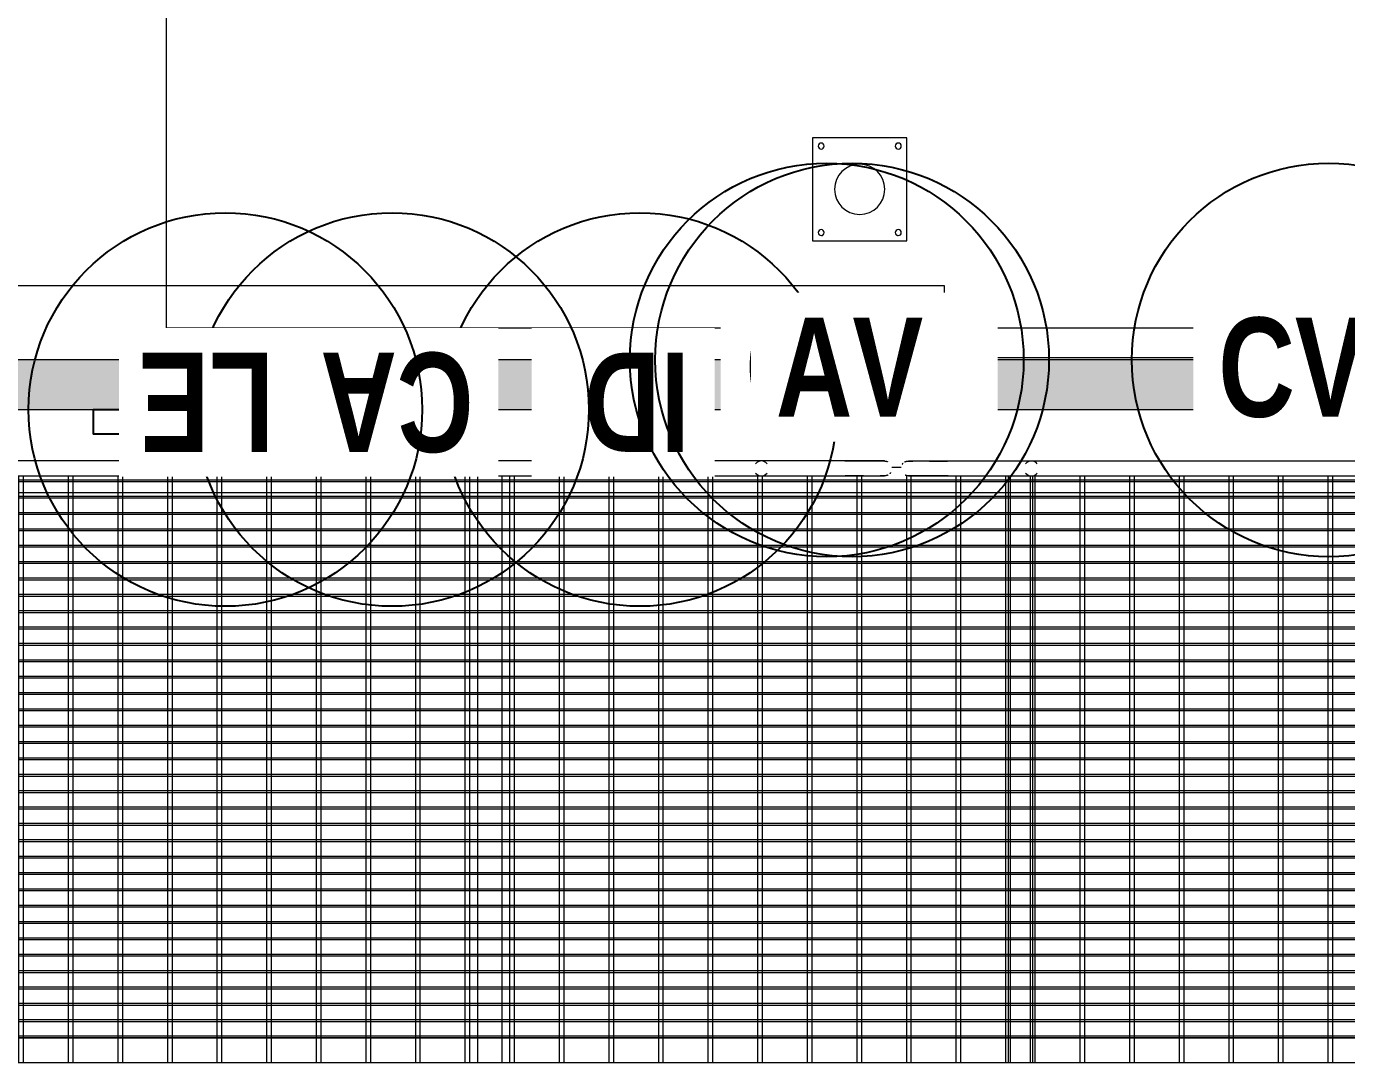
# Model space of a CAD drawing. Header units: centimetres. Extents: x -1762 to 3746, y -261 to 6534.
# Drawn here: x -1312.3 to -1046.1, y 2984.7 to 3193.7 of the extents above; entities that cross this region are included whole.
import ezdxf

# ---------------------------------------------------------------- set-up
doc = ezdxf.new("R2010")
doc.units = ezdxf.units.CM
for name, color, linetype, lineweight in [('A-ANNO-NOTE', 7, 'Continuous', 9), ('A-DOOR', 7, 'Continuous', 9), ('A-FLOR-HRAL', 7, 'Continuous', 9), ('A-GENM', 7, 'Continuous', 9), ('A-WALL', 7, 'Continuous', 9), ('A-WALL-PATT', 7, 'Continuous', 35), ('I-WALL', 7, 'Continuous', 9), ('M-EQPM', 7, 'Continuous', 9)]:
    doc.layers.add(name, color=color, linetype=linetype, lineweight=lineweight)
doc.styles.add('Century Gothic_B', font='GOTHICB.TTF', dxfattribs={"width": 0.8, "height": 20})

# ---------------------------------------------------------------- blocks, each defined once
blk = doc.blocks.new('Railings 46 - Railings 41-1804300-Planta bodega almacenamiento congelados')
at = {"layer": 'A-FLOR-HRAL', "color": 254, "true_color": 0xd4d4d4}
for p, q in [((-1649.34, 4323.12), (-1649.34, 4024.34)), ((-1646.34, 4024.34), (-1646.34, 4323.12))]:
    blk.add_line(p, q, dxfattribs=at)
at = {"layer": 'A-FLOR-HRAL', "color": 254, "true_color": 0xd4d4d4, "flags": 128}
for points in [[(-1649.34, 4024.34), (-1649.34, 4024.02), (-1649.34, 4023.7), (-1649.34, 4023.38), (-1649.34, 4023.07), (-1649.34, 4022.75), (-1649.34, 4022.44), (-1649.34, 4022.13), (-1649.34, 4021.82), (-1649.34, 4021.52), (-1649.34, 4021.22), (-1649.34, 4020.93), (-1649.34, 4020.65), (-1649.34, 4020.36), (-1649.34, 4020.09), (-1649.34, 4019.82), (-1649.34, 4019.56), (-1649.34, 4019.31), (-1649.34, 4019.06), (-1649.34, 4018.83), (-1649.34, 4018.6), (-1649.34, 4018.38), (-1649.34, 4018.17), (-1649.34, 4017.98), (-1649.34, 4017.79), (-1649.34, 4017.61), (-1649.34, 4017.44), (-1649.34, 4017.28), (-1649.34, 4017.14), (-1649.34, 4017.01), (-1649.34, 4016.88), (-1649.34, 4016.77), (-1649.34, 4016.68), (-1649.34, 4016.59), (-1649.34, 4016.52), (-1649.34, 4016.46), (-1649.34, 4016.41), (-1649.34, 4016.37), (-1649.34, 4016.35), (-1649.34, 4016.34), (-1649.34, 4016.34)], [(-1649.34, 4023.66), (-1649.34, 4023.93), (-1649.34, 4024.25)], [(-1649.34, 4020.57), (-1649.34, 4020.85), (-1649.34, 4021.15), (-1649.34, 4021.44), (-1649.34, 4021.74), (-1649.34, 4022.05), (-1649.34, 4022.35), (-1649.34, 4022.67), (-1649.34, 4022.98), (-1649.34, 4023.3), (-1649.34, 4023.61)], [(-1646.34, 4024.34), (-1646.34, 4024.02), (-1646.34, 4023.7)], [(-1646.34, 4016.34), (-1646.34, 4016.35), (-1646.34, 4016.37), (-1646.34, 4016.4), (-1646.34, 4016.44), (-1646.34, 4016.5), (-1646.34, 4016.57), (-1646.34, 4016.65), (-1646.34, 4016.75), (-1646.34, 4016.85), (-1646.34, 4016.97), (-1646.34, 4017.1), (-1646.34, 4017.24), (-1646.34, 4017.4), (-1646.34, 4017.56), (-1646.34, 4017.74), (-1646.34, 4017.92), (-1646.34, 4018.12), (-1646.34, 4018.33), (-1646.34, 4018.54), (-1646.34, 4018.77), (-1646.34, 4019), (-1646.34, 4019.24), (-1646.34, 4019.49), (-1646.34, 4019.75), (-1646.34, 4020.02), (-1646.34, 4020.29), (-1646.34, 4020.57), (-1646.34, 4020.85), (-1646.34, 4021.15), (-1646.34, 4021.44), (-1646.34, 4021.74), (-1646.34, 4022.05), (-1646.34, 4022.35), (-1646.34, 4022.67), (-1646.34, 4022.98), (-1646.34, 4023.3), (-1646.34, 4023.61), (-1646.34, 4023.93), (-1646.34, 4024.25), (-1646.34, 4024.34)], [(-1646.34, 4023.66), (-1646.34, 4023.38), (-1646.34, 4023.07), (-1646.34, 4022.75), (-1646.34, 4022.44), (-1646.34, 4022.13), (-1646.34, 4021.82), (-1646.34, 4021.52), (-1646.34, 4021.22), (-1646.34, 4020.93), (-1646.34, 4020.65), (-1646.34, 4020.36), (-1646.34, 4020.09), (-1646.34, 4019.82), (-1646.34, 4019.56), (-1646.34, 4019.31), (-1646.34, 4019.06), (-1646.34, 4018.83), (-1646.34, 4018.6), (-1646.34, 4018.38), (-1646.34, 4018.17), (-1646.34, 4017.98), (-1646.34, 4017.79), (-1646.34, 4017.61), (-1646.34, 4017.44), (-1646.34, 4017.28), (-1646.34, 4017.14), (-1646.34, 4017.01), (-1646.34, 4016.88), (-1646.34, 4016.77), (-1646.34, 4016.68), (-1646.34, 4016.59), (-1646.34, 4016.52), (-1646.34, 4016.46), (-1646.34, 4016.41), (-1646.34, 4016.37), (-1646.34, 4016.35), (-1646.34, 4016.34), (-1646.34, 4016.34)], [(-1649.34, 4016.34), (-1649.34, 4016.35), (-1649.34, 4016.37), (-1649.34, 4016.4), (-1649.34, 4016.44), (-1649.34, 4016.5), (-1649.34, 4016.57), (-1649.34, 4016.65), (-1649.34, 4016.75), (-1649.34, 4016.85), (-1649.34, 4016.97), (-1649.34, 4017.1), (-1649.34, 4017.24)], [(-1649.14, 4015.58), (-1649.17, 4015.63), (-1649.19, 4015.69), (-1649.22, 4015.74), (-1649.24, 4015.8), (-1649.26, 4015.85), (-1649.28, 4015.91), (-1649.3, 4015.97), (-1649.31, 4016.03), (-1649.32, 4016.08), (-1649.33, 4016.14), (-1649.34, 4016.2), (-1649.34, 4016.26), (-1649.34, 4016.32), (-1649.34, 4016.34)], [(-1648.69, 4015.1), (-1648.74, 4015.14), (-1648.79, 4015.17), (-1648.83, 4015.21), (-1648.88, 4015.25), (-1648.92, 4015.29)], [(-1646.34, 4016.34), (-1646.35, 4016.28), (-1646.35, 4016.22), (-1646.36, 4016.16), (-1646.36, 4016.1), (-1646.37, 4016.04), (-1646.39, 4015.98), (-1646.4, 4015.93), (-1646.42, 4015.87), (-1646.44, 4015.81), (-1646.46, 4015.76), (-1646.49, 4015.7)]]:
    blk.add_lwpolyline(points, dxfattribs=at)
at = {"layer": 'A-FLOR-HRAL', "color": 254, "true_color": 0xd4d4d4}
for centre, start, end in [((-1647.84, 4201.25), 165, 195), ((-1647.84, 4201.25), 345, 15), ((-1647.84, 4041.16), 128.7211, 231.2789), ((-1647.84, 4041.16), 308.7211, 51.2789)]:
    blk.add_arc(centre, 1.5, start, end, dxfattribs=at)
blk = doc.blocks.new('M_RVR_Grating - 1_12 x 1_00-V40-Planta bodega almacenamiento congelados')
at = {"layer": 'A-GENM', "color": 254, "true_color": 0xd4d4d4}
for p, q in [((-60, 56), (-60, -56)), ((-55, 56), (-60, 56)), ((58.34, 56), (-60, 56)), ((-60, 56), (-60, 51)), ((-55, 56), (-55, -56)), ((-54.7, 56), (-55, 56)), ((-55, -56), (-55, 56)), ((-54.7, -56), (-54.7, 56)), ((-51.7, 56), (-51.7, -56)), ((-51.4, 56), (-51.7, 56)), ((-51.4, -56), (-51.4, 56)), ((-48.4, 56), (-48.4, -56)), ((-48.1, 56), (-48.4, 56)), ((-48.1, -56), (-48.1, 56)), ((-45.1, 56), (-45.1, -56)), ((-44.8, 56), (-45.1, 56)), ((-44.8, -56), (-44.8, 56)), ((-41.8, 56), (-41.8, -56)), ((-41.5, 56), (-41.8, 56)), ((-41.5, -56), (-41.5, 56)), ((-38.5, 56), (-38.5, -56)), ((-38.2, 56), (-38.5, 56)), ((-38.2, -56), (-38.2, 56)), ((-35.2, 56), (-35.2, -56)), ((-34.9, 56), (-35.2, 56)), ((-34.9, -56), (-34.9, 56)), ((-31.9, 56), (-31.9, -56)), ((-31.6, 56), (-31.9, 56)), ((-31.6, -56), (-31.6, 56)), ((-28.6, 56), (-28.6, -56)), ((-28.3, 56), (-28.6, 56)), ((-28.3, -56), (-28.3, 56)), ((-25.3, 56), (-25.3, -56)), ((-25, 56), (-25.3, 56)), ((-25, -56), (-25, 56)), ((-22, 56), (-22, -56)), ((-21.7, 56), (-22, 56)), ((-21.7, -56), (-21.7, 56)), ((-18.7, 56), (-18.7, -56)), ((-18.4, 56), (-18.7, 56)), ((-18.4, -56), (-18.4, 56)), ((-15.4, 56), (-15.4, -56)), ((-15.1, 56), (-15.4, 56)), ((-15.1, -56), (-15.1, 56)), ((-12.1, 56), (-12.1, -56)), ((-11.8, 56), (-12.1, 56)), ((-11.8, -56), (-11.8, 56)), ((-8.8, 56), (-8.8, -56)), ((-8.5, 56), (-8.8, 56)), ((-8.5, -56), (-8.5, 56)), ((-5.5, 56), (-5.5, -56)), ((-5.2, 56), (-5.5, 56)), ((-5.2, -56), (-5.2, 56)), ((-2.2, 56), (-2.2, -56)), ((-1.9, 56), (-2.2, 56)), ((-1.9, -56), (-1.9, 56)), ((1.1, 56), (1.1, -56)), ((1.4, 56), (1.1, 56)), ((1.4, -56), (1.4, 56)), ((4.4, 56), (4.4, -56)), ((4.7, 56), (4.4, 56)), ((4.7, -56), (4.7, 56)), ((7.7, 56), (7.7, -56)), ((8, 56), (7.7, 56)), ((8, -56), (8, 56)), ((11, 56), (11, -56)), ((11.3, 56), (11, 56)), ((11.3, -56), (11.3, 56)), ((14.3, 56), (14.3, -56)), ((14.6, 56), (14.3, 56)), ((14.6, -56), (14.6, 56)), ((17.6, 56), (17.6, -56)), ((17.9, 56), (17.6, 56)), ((17.9, -56), (17.9, 56)), ((20.9, 56), (20.9, -56)), ((21.2, 56), (20.9, 56)), ((21.2, -56), (21.2, 56)), ((24.2, 56), (24.2, -56)), ((24.5, 56), (24.2, 56)), ((24.5, -56), (24.5, 56)), ((27.5, 56), (27.5, -56)), ((27.8, 56), (27.5, 56)), ((27.8, -56), (27.8, 56)), ((30.8, 56), (30.8, -56)), ((31.1, 56), (30.8, 56)), ((31.1, -56), (31.1, 56)), ((34.1, 56), (34.1, -56)), ((34.4, 56), (34.1, 56)), ((34.4, -56), (34.4, 56)), ((37.4, 56), (37.4, -56)), ((37.7, 56), (37.4, 56)), ((37.7, -56), (37.7, 56)), ((40.7, 56), (40.7, -56)), ((41, 56), (40.7, 56)), ((41, -56), (41, 56)), ((44, 56), (44, -56)), ((44.3, 56), (44, 56)), ((44.3, -56), (44.3, 56)), ((47.3, 56), (47.3, -56)), ((47.6, 56), (47.3, 56)), ((47.6, -56), (47.6, 56)), ((50.6, 56), (50.6, -56)), ((50.9, 56), (50.6, 56)), ((50.9, -56), (50.9, 56)), ((53.9, 56), (53.9, -56)), ((54.2, 56), (53.9, 56)), ((54.2, -56), (54.2, 56)), ((55, 56), (55, -56)), ((58.34, 56), (55, 56)), ((57.2, 56), (57.2, -56)), ((57.5, 56), (57.2, 56)), ((57.5, -56), (57.5, 56)), ((58.34, 51.5), (-60, 51.5)), ((-60, 51), (58.34, 51)), ((-60, 50.5), (58.34, 50.5)), ((58.34, 41.5), (-60, 41.5)), ((-60, 40.5), (58.34, 40.5)), ((58.34, 31.5), (-60, 31.5)), ((-60, 30.5), (58.34, 30.5)), ((58.34, 21.5), (-60, 21.5)), ((-60, 20.5), (58.34, 20.5)), ((58.34, 11.5), (-60, 11.5)), ((-60, 10.5), (58.34, 10.5)), ((58.34, 1.5), (-60, 1.5)), ((-60, 0.5), (58.34, 0.5)), ((58.34, -8.5), (-60, -8.5)), ((-60, -9.5), (58.34, -9.5)), ((58.34, -18.5), (-60, -18.5)), ((-60, -19.5), (58.34, -19.5)), ((58.34, -28.5), (-60, -28.5)), ((-60, -29.5), (58.34, -29.5)), ((58.34, -38.5), (-60, -38.5)), ((-60, -39.5), (58.34, -39.5)), ((58.34, -48.5), (-60, -48.5)), ((-60, -49.5), (58.34, -49.5)), ((58.34, -51), (-60, -51)), ((-60, -51), (-60, -56)), ((-60, -56), (-55, -56)), ((-60, -56), (58.34, -56)), ((-55, -56), (-54.7, -56)), ((-51.7, -56), (-51.4, -56)), ((-48.4, -56), (-48.1, -56)), ((-45.1, -56), (-44.8, -56)), ((-41.8, -56), (-41.5, -56)), ((-38.5, -56), (-38.2, -56)), ((-35.2, -56), (-34.9, -56)), ((-31.9, -56), (-31.6, -56)), ((-28.6, -56), (-28.3, -56)), ((-25.3, -56), (-25, -56)), ((-22, -56), (-21.7, -56)), ((-18.7, -56), (-18.4, -56)), ((-15.4, -56), (-15.1, -56)), ((-12.1, -56), (-11.8, -56)), ((-8.8, -56), (-8.5, -56)), ((-5.5, -56), (-5.2, -56)), ((-2.2, -56), (-1.9, -56)), ((1.1, -56), (1.4, -56)), ((4.4, -56), (4.7, -56)), ((7.7, -56), (8, -56)), ((11, -56), (11.3, -56)), ((14.3, -56), (14.6, -56)), ((17.6, -56), (17.9, -56)), ((20.9, -56), (21.2, -56)), ((24.2, -56), (24.5, -56)), ((27.5, -56), (27.8, -56)), ((30.8, -56), (31.1, -56)), ((34.1, -56), (34.4, -56)), ((37.4, -56), (37.7, -56)), ((40.7, -56), (41, -56)), ((44, -56), (44.3, -56)), ((47.3, -56), (47.6, -56)), ((50.6, -56), (50.9, -56)), ((53.9, -56), (54.2, -56)), ((55, -56), (58.34, -56)), ((57.2, -56), (57.5, -56))]:
    blk.add_line(p, q, dxfattribs=at)
blk = doc.blocks.new('M_RVR_Grating - 1_12 x 1_00-V41-Planta bodega almacenamiento congelados')
at = {"layer": 'A-GENM', "color": 254, "true_color": 0xd4d4d4}
for p, q in [((-60, 56), (-60, -56)), ((-55, 56), (-60, 56)), ((58.35, 56), (-60, 56)), ((-60, 56), (-60, 51)), ((-55, 56), (-55, -56)), ((-54.7, 56), (-55, 56)), ((-55, -56), (-55, 56)), ((-54.7, -56), (-54.7, 56)), ((-51.7, 56), (-51.7, -56)), ((-51.4, 56), (-51.7, 56)), ((-51.4, -56), (-51.4, 56)), ((-48.4, 56), (-48.4, -56)), ((-48.1, 56), (-48.4, 56)), ((-48.1, -56), (-48.1, 56)), ((-45.1, 56), (-45.1, -56)), ((-44.8, 56), (-45.1, 56)), ((-44.8, -56), (-44.8, 56)), ((-41.8, 56), (-41.8, -56)), ((-41.5, 56), (-41.8, 56)), ((-41.5, -56), (-41.5, 56)), ((-38.5, 56), (-38.5, -56)), ((-38.2, 56), (-38.5, 56)), ((-38.2, -56), (-38.2, 56)), ((-35.2, 56), (-35.2, -56)), ((-34.9, 56), (-35.2, 56)), ((-34.9, -56), (-34.9, 56)), ((-31.9, 56), (-31.9, -56)), ((-31.6, 56), (-31.9, 56)), ((-31.6, -56), (-31.6, 56)), ((-28.6, 56), (-28.6, -56)), ((-28.3, 56), (-28.6, 56)), ((-28.3, -56), (-28.3, 56)), ((-25.3, 56), (-25.3, -56)), ((-25, 56), (-25.3, 56)), ((-25, -56), (-25, 56)), ((-22, 56), (-22, -56)), ((-21.7, 56), (-22, 56)), ((-21.7, -56), (-21.7, 56)), ((-18.7, 56), (-18.7, -56)), ((-18.4, 56), (-18.7, 56)), ((-18.4, -56), (-18.4, 56)), ((-15.4, 56), (-15.4, -56)), ((-15.1, 56), (-15.4, 56)), ((-15.1, -56), (-15.1, 56)), ((-12.1, 56), (-12.1, -56)), ((-11.8, 56), (-12.1, 56)), ((-11.8, -56), (-11.8, 56)), ((-8.8, 56), (-8.8, -56)), ((-8.5, 56), (-8.8, 56)), ((-8.5, -56), (-8.5, 56)), ((-5.5, 56), (-5.5, -56)), ((-5.2, 56), (-5.5, 56)), ((-5.2, -56), (-5.2, 56)), ((-2.2, 56), (-2.2, -56)), ((-1.9, 56), (-2.2, 56)), ((-1.9, -56), (-1.9, 56)), ((1.1, 56), (1.1, -56)), ((1.4, 56), (1.1, 56)), ((1.4, -56), (1.4, 56)), ((4.4, 56), (4.4, -56)), ((4.7, 56), (4.4, 56)), ((4.7, -56), (4.7, 56)), ((7.7, 56), (7.7, -56)), ((8, 56), (7.7, 56)), ((8, -56), (8, 56)), ((11, 56), (11, -56)), ((11.3, 56), (11, 56)), ((11.3, -56), (11.3, 56)), ((14.3, 56), (14.3, -56)), ((14.6, 56), (14.3, 56)), ((14.6, -56), (14.6, 56)), ((17.6, 56), (17.6, -56)), ((17.9, 56), (17.6, 56)), ((17.9, -56), (17.9, 56)), ((20.9, 56), (20.9, -56)), ((21.2, 56), (20.9, 56)), ((21.2, -56), (21.2, 56)), ((24.2, 56), (24.2, -56)), ((24.5, 56), (24.2, 56)), ((24.5, -56), (24.5, 56)), ((27.5, 56), (27.5, -56)), ((27.8, 56), (27.5, 56)), ((27.8, -56), (27.8, 56)), ((30.8, 56), (30.8, -56)), ((31.1, 56), (30.8, 56)), ((31.1, -56), (31.1, 56)), ((34.1, 56), (34.1, -56)), ((34.4, 56), (34.1, 56)), ((34.4, -56), (34.4, 56)), ((37.4, 56), (37.4, -56)), ((37.7, 56), (37.4, 56)), ((37.7, -56), (37.7, 56)), ((40.7, 56), (40.7, -56)), ((41, 56), (40.7, 56)), ((41, -56), (41, 56)), ((44, 56), (44, -56)), ((44.3, 56), (44, 56)), ((44.3, -56), (44.3, 56)), ((47.3, 56), (47.3, -56)), ((47.6, 56), (47.3, 56)), ((47.6, -56), (47.6, 56)), ((50.6, 56), (50.6, -56)), ((50.9, 56), (50.6, 56)), ((50.9, -56), (50.9, 56)), ((53.9, 56), (53.9, -56)), ((54.2, 56), (53.9, 56)), ((54.2, -56), (54.2, 56)), ((55, 56), (55, -56)), ((58.35, 56), (55, 56)), ((57.2, 56), (57.2, -56)), ((57.5, 56), (57.2, 56)), ((57.5, -56), (57.5, 56)), ((58.35, 51.5), (-60, 51.5)), ((-60, 51), (58.35, 51)), ((-60, 50.5), (58.35, 50.5)), ((58.35, 41.5), (-60, 41.5)), ((-60, 40.5), (58.35, 40.5)), ((58.35, 31.5), (-60, 31.5)), ((-60, 30.5), (58.35, 30.5)), ((58.35, 21.5), (-60, 21.5)), ((-60, 20.5), (58.35, 20.5)), ((58.35, 11.5), (-60, 11.5)), ((-60, 10.5), (58.35, 10.5)), ((58.35, 1.5), (-60, 1.5)), ((-60, 0.5), (58.35, 0.5)), ((58.35, -8.5), (-60, -8.5)), ((-60, -9.5), (58.35, -9.5)), ((58.35, -18.5), (-60, -18.5)), ((-60, -19.5), (58.35, -19.5)), ((58.35, -28.5), (-60, -28.5)), ((-60, -29.5), (58.35, -29.5)), ((58.34, -38.5), (-60, -38.5)), ((-60, -39.5), (58.34, -39.5)), ((58.34, -48.5), (-60, -48.5)), ((-60, -49.5), (58.34, -49.5)), ((58.34, -51), (-60, -51)), ((-60, -51), (-60, -56)), ((-60, -56), (-55, -56)), ((-60, -56), (58.34, -56)), ((-55, -56), (-54.7, -56)), ((-51.7, -56), (-51.4, -56)), ((-48.4, -56), (-48.1, -56)), ((-45.1, -56), (-44.8, -56)), ((-41.8, -56), (-41.5, -56)), ((-38.5, -56), (-38.2, -56)), ((-35.2, -56), (-34.9, -56)), ((-31.9, -56), (-31.6, -56)), ((-28.6, -56), (-28.3, -56)), ((-25.3, -56), (-25, -56)), ((-22, -56), (-21.7, -56)), ((-18.7, -56), (-18.4, -56)), ((-15.4, -56), (-15.1, -56)), ((-12.1, -56), (-11.8, -56)), ((-8.8, -56), (-8.5, -56)), ((-5.5, -56), (-5.2, -56)), ((-2.2, -56), (-1.9, -56)), ((1.1, -56), (1.4, -56)), ((4.4, -56), (4.7, -56)), ((7.7, -56), (8, -56)), ((11, -56), (11.3, -56)), ((14.3, -56), (14.6, -56)), ((17.6, -56), (17.9, -56)), ((20.9, -56), (21.2, -56)), ((24.2, -56), (24.5, -56)), ((27.5, -56), (27.8, -56)), ((30.8, -56), (31.1, -56)), ((34.1, -56), (34.4, -56)), ((37.4, -56), (37.7, -56)), ((40.7, -56), (41, -56)), ((44, -56), (44.3, -56)), ((47.3, -56), (47.6, -56)), ((50.6, -56), (50.9, -56)), ((53.9, -56), (54.2, -56)), ((55, -56), (58.34, -56)), ((57.2, -56), (57.5, -56))]:
    blk.add_line(p, q, dxfattribs=at)
blk = doc.blocks.new('M_RVR_Grating - 1_12 x 1_00-V42-Planta bodega almacenamiento congelados')
at = {"layer": 'A-GENM', "color": 254, "true_color": 0xd4d4d4}
for p, q in [((-55, 56), (-60, 56)), ((-60, 56), (-60, -56)), ((58.34, 56), (-60, 56)), ((-60, 56), (-60, 51)), ((-54.7, 56), (-55, 56)), ((-55, 56), (-55, -56)), ((-55, -56), (-55, 56)), ((-54.7, -56), (-54.7, 56)), ((-51.4, 56), (-51.7, 56)), ((-51.7, 56), (-51.7, -56)), ((-51.4, -56), (-51.4, 56)), ((-48.1, 56), (-48.4, 56)), ((-48.4, 56), (-48.4, -56)), ((-48.1, -56), (-48.1, 56)), ((-44.8, 56), (-45.1, 56)), ((-45.1, 56), (-45.1, -56)), ((-44.8, -56), (-44.8, 56)), ((-41.5, 56), (-41.8, 56)), ((-41.8, 56), (-41.8, -56)), ((-41.5, -56), (-41.5, 56)), ((-38.2, 56), (-38.5, 56)), ((-38.5, 56), (-38.5, -56)), ((-38.2, -56), (-38.2, 56)), ((-34.9, 56), (-35.2, 56)), ((-35.2, 56), (-35.2, -56)), ((-34.9, -56), (-34.9, 56)), ((-31.6, 56), (-31.9, 56)), ((-31.9, 56), (-31.9, -56)), ((-31.6, -56), (-31.6, 56)), ((-28.3, 56), (-28.6, 56)), ((-28.6, 56), (-28.6, -56)), ((-28.3, -56), (-28.3, 56)), ((-25, 56), (-25.3, 56)), ((-25.3, 56), (-25.3, -56)), ((-25, -56), (-25, 56)), ((-21.7, 56), (-22, 56)), ((-22, 56), (-22, -56)), ((-21.7, -56), (-21.7, 56)), ((-18.4, 56), (-18.7, 56)), ((-18.7, 56), (-18.7, -56)), ((-18.4, -56), (-18.4, 56)), ((-15.1, 56), (-15.4, 56)), ((-15.4, 56), (-15.4, -56)), ((-15.1, -56), (-15.1, 56)), ((-11.8, 56), (-12.1, 56)), ((-12.1, 56), (-12.1, -56)), ((-11.8, -56), (-11.8, 56)), ((-8.5, 56), (-8.8, 56)), ((-8.8, 56), (-8.8, -56)), ((-8.5, -56), (-8.5, 56)), ((-5.2, 56), (-5.5, 56)), ((-5.5, 56), (-5.5, -56)), ((-5.2, -56), (-5.2, 56)), ((-1.9, 56), (-2.2, 56)), ((-2.2, 56), (-2.2, -56)), ((-1.9, -56), (-1.9, 56)), ((1.4, 56), (1.1, 56)), ((1.1, 56), (1.1, -56)), ((1.4, -56), (1.4, 56)), ((4.7, 56), (4.4, 56)), ((4.4, 56), (4.4, -56)), ((4.7, -56), (4.7, 56)), ((8, 56), (7.7, 56)), ((7.7, 56), (7.7, -56)), ((8, -56), (8, 56)), ((11.3, 56), (11, 56)), ((11, 56), (11, -56)), ((11.3, -56), (11.3, 56)), ((14.6, 56), (14.3, 56)), ((14.3, 56), (14.3, -56)), ((14.6, -56), (14.6, 56)), ((17.9, 56), (17.6, 56)), ((17.6, 56), (17.6, -56)), ((17.9, -56), (17.9, 56)), ((21.2, 56), (20.9, 56)), ((20.9, 56), (20.9, -56)), ((21.2, -56), (21.2, 56)), ((24.5, 56), (24.2, 56)), ((24.2, 56), (24.2, -56)), ((24.5, -56), (24.5, 56)), ((27.8, 56), (27.5, 56)), ((27.5, 56), (27.5, -56)), ((27.8, -56), (27.8, 56)), ((31.1, 56), (30.8, 56)), ((30.8, 56), (30.8, -56)), ((31.1, -56), (31.1, 56)), ((34.4, 56), (34.1, 56)), ((34.1, 56), (34.1, -56)), ((34.4, -56), (34.4, 56)), ((37.7, 56), (37.4, 56)), ((37.4, 56), (37.4, -56)), ((37.7, -56), (37.7, 56)), ((41, 56), (40.7, 56)), ((40.7, 56), (40.7, -56)), ((41, -56), (41, 56)), ((44.3, 56), (44, 56)), ((44, 56), (44, -56)), ((44.3, -56), (44.3, 56)), ((47.6, 56), (47.3, 56)), ((47.3, 56), (47.3, -56)), ((47.6, -56), (47.6, 56)), ((50.9, 56), (50.6, 56)), ((50.6, 56), (50.6, -56)), ((50.9, -56), (50.9, 56)), ((54.2, 56), (53.9, 56)), ((53.9, 56), (53.9, -56)), ((54.2, -56), (54.2, 56)), ((58.34, 56), (55, 56)), ((55, 56), (55, -56)), ((57.5, 56), (57.2, 56)), ((57.2, 56), (57.2, -56)), ((57.5, -56), (57.5, 56)), ((-60, 51), (58.34, 51)), ((58.34, 49.5), (-60, 49.5)), ((-60, 48.5), (58.34, 48.5)), ((58.34, 39.5), (-60, 39.5)), ((-60, 38.5), (58.34, 38.5)), ((58.34, 29.5), (-60, 29.5)), ((-60, 28.5), (58.34, 28.5)), ((58.34, 19.5), (-60, 19.5)), ((-60, 18.5), (58.34, 18.5)), ((58.34, 9.5), (-60, 9.5)), ((-60, 8.5), (58.34, 8.5)), ((58.34, -0.5), (-60, -0.5)), ((-60, -1.5), (58.34, -1.5)), ((58.34, -10.5), (-60, -10.5)), ((-60, -11.5), (58.34, -11.5)), ((58.35, -20.5), (-60, -20.5)), ((-60, -21.5), (58.34, -21.5)), ((60, -29.43), (60, -27.57)), ((58.47, -30.5), (-60, -30.5)), ((-60, -31.5), (58.35, -31.5)), ((58.34, -40.5), (-60, -40.5)), ((-60, -41.5), (58.34, -41.5)), ((58.34, -50.5), (-60, -50.5)), ((58.34, -51), (-60, -51)), ((-60, -51), (-60, -56)), ((-60, -51.5), (58.34, -51.5)), ((-60, -56), (-55, -56)), ((-60, -56), (58.34, -56)), ((-55, -56), (-54.7, -56)), ((-51.7, -56), (-51.4, -56)), ((-48.4, -56), (-48.1, -56)), ((-45.1, -56), (-44.8, -56)), ((-41.8, -56), (-41.5, -56)), ((-38.5, -56), (-38.2, -56)), ((-35.2, -56), (-34.9, -56)), ((-31.9, -56), (-31.6, -56)), ((-28.6, -56), (-28.3, -56)), ((-25.3, -56), (-25, -56)), ((-22, -56), (-21.7, -56)), ((-18.7, -56), (-18.4, -56)), ((-15.4, -56), (-15.1, -56)), ((-12.1, -56), (-11.8, -56)), ((-8.8, -56), (-8.5, -56)), ((-5.5, -56), (-5.2, -56)), ((-2.2, -56), (-1.9, -56)), ((1.1, -56), (1.4, -56)), ((4.4, -56), (4.7, -56)), ((7.7, -56), (8, -56)), ((11, -56), (11.3, -56)), ((14.3, -56), (14.6, -56)), ((17.6, -56), (17.9, -56)), ((20.9, -56), (21.2, -56)), ((24.2, -56), (24.5, -56)), ((27.5, -56), (27.8, -56)), ((30.8, -56), (31.1, -56)), ((34.1, -56), (34.4, -56)), ((37.4, -56), (37.7, -56)), ((40.7, -56), (41, -56)), ((44, -56), (44.3, -56)), ((47.3, -56), (47.6, -56)), ((50.6, -56), (50.9, -56)), ((53.9, -56), (54.2, -56)), ((55, -56), (58.34, -56)), ((57.2, -56), (57.5, -56))]:
    blk.add_line(p, q, dxfattribs=at)
blk = doc.blocks.new('Railings 49 - Railings 41-1808007-Planta bodega almacenamiento congelados')
at = {"layer": 'A-FLOR-HRAL', "color": 254, "true_color": 0xd4d4d4}
for p, q in [((-582.34, 4530.62), (-582.34, 4024.34)), ((-579.34, 4024.34), (-579.34, 4530.62))]:
    blk.add_line(p, q, dxfattribs=at)
at = {"layer": 'A-FLOR-HRAL', "color": 254, "true_color": 0xd4d4d4, "flags": 128}
for points in [[(-582.34, 4024.34), (-582.34, 4024.02), (-582.34, 4023.7), (-582.34, 4023.38), (-582.34, 4023.07), (-582.34, 4022.75), (-582.34, 4022.44), (-582.34, 4022.13), (-582.34, 4021.82), (-582.34, 4021.52), (-582.34, 4021.22), (-582.34, 4020.93), (-582.34, 4020.65), (-582.34, 4020.36), (-582.34, 4020.09), (-582.34, 4019.82), (-582.34, 4019.56), (-582.34, 4019.31), (-582.34, 4019.06), (-582.34, 4018.83), (-582.34, 4018.6), (-582.34, 4018.38), (-582.34, 4018.17), (-582.34, 4017.98), (-582.34, 4017.79), (-582.34, 4017.61), (-582.34, 4017.44), (-582.34, 4017.28), (-582.34, 4017.14), (-582.34, 4017.01), (-582.34, 4016.88), (-582.34, 4016.77), (-582.34, 4016.68), (-582.34, 4016.59), (-582.34, 4016.52), (-582.34, 4016.46), (-582.34, 4016.41), (-582.34, 4016.37), (-582.34, 4016.35), (-582.34, 4016.34), (-582.34, 4016.34)], [(-582.34, 4020.57), (-582.34, 4020.85), (-582.34, 4021.15), (-582.34, 4021.44), (-582.34, 4021.74), (-582.34, 4022.05), (-582.34, 4022.35), (-582.34, 4022.67), (-582.34, 4022.98), (-582.34, 4023.3), (-582.34, 4023.61), (-582.34, 4023.93), (-582.34, 4024.25)], [(-579.34, 4024.34), (-579.34, 4024.02), (-579.34, 4023.7), (-579.34, 4023.38), (-579.34, 4023.07), (-579.34, 4022.75), (-579.34, 4022.44), (-579.34, 4022.13), (-579.34, 4021.82), (-579.34, 4021.52), (-579.34, 4021.22), (-579.34, 4020.93), (-579.34, 4020.65), (-579.34, 4020.36), (-579.34, 4020.09), (-579.34, 4019.82), (-579.34, 4019.56), (-579.34, 4019.31), (-579.34, 4019.06), (-579.34, 4018.83), (-579.34, 4018.6), (-579.34, 4018.38), (-579.34, 4018.17), (-579.34, 4017.98), (-579.34, 4017.79), (-579.34, 4017.61), (-579.34, 4017.44), (-579.34, 4017.28), (-579.34, 4017.14), (-579.34, 4017.01), (-579.34, 4016.88), (-579.34, 4016.77), (-579.34, 4016.68), (-579.34, 4016.59), (-579.34, 4016.52), (-579.34, 4016.46), (-579.34, 4016.41), (-579.34, 4016.37), (-579.34, 4016.35), (-579.34, 4016.34), (-579.34, 4016.34)], [(-579.34, 4016.34), (-579.34, 4016.35), (-579.34, 4016.37), (-579.34, 4016.4), (-579.34, 4016.44), (-579.34, 4016.5), (-579.34, 4016.57), (-579.34, 4016.65), (-579.34, 4016.75), (-579.34, 4016.85), (-579.34, 4016.97), (-579.34, 4017.1), (-579.34, 4017.24), (-579.34, 4017.4), (-579.34, 4017.56), (-579.34, 4017.74), (-579.34, 4017.92), (-579.34, 4018.12), (-579.34, 4018.33), (-579.34, 4018.54), (-579.34, 4018.77), (-579.34, 4019), (-579.34, 4019.24), (-579.34, 4019.49), (-579.34, 4019.75), (-579.34, 4020.02), (-579.34, 4020.29), (-579.34, 4020.57), (-579.34, 4020.85), (-579.34, 4021.15), (-579.34, 4021.44), (-579.34, 4021.74), (-579.34, 4022.05), (-579.34, 4022.35), (-579.34, 4022.67), (-579.34, 4022.98), (-579.34, 4023.3), (-579.34, 4023.61), (-579.34, 4023.93), (-579.34, 4024.25), (-579.34, 4024.34)], [(-582.34, 4016.34), (-582.34, 4016.35), (-582.34, 4016.37), (-582.34, 4016.4), (-582.34, 4016.44), (-582.34, 4016.5), (-582.34, 4016.57), (-582.34, 4016.65), (-582.34, 4016.75), (-582.34, 4016.85), (-582.34, 4016.97), (-582.34, 4017.1), (-582.34, 4017.24)], [(-582.14, 4015.58), (-582.17, 4015.63), (-582.19, 4015.69), (-582.22, 4015.74), (-582.24, 4015.8), (-582.26, 4015.85), (-582.28, 4015.91), (-582.3, 4015.97), (-582.31, 4016.03), (-582.32, 4016.08), (-582.33, 4016.14), (-582.34, 4016.2), (-582.34, 4016.26), (-582.34, 4016.32), (-582.34, 4016.34)], [(-581.69, 4015.1), (-581.74, 4015.14), (-581.79, 4015.17), (-581.83, 4015.21), (-581.88, 4015.25), (-581.92, 4015.29)], [(-579.34, 4016.34), (-579.35, 4016.28), (-579.35, 4016.22), (-579.36, 4016.16), (-579.36, 4016.1), (-579.37, 4016.04), (-579.39, 4015.98), (-579.4, 4015.93), (-579.42, 4015.87), (-579.44, 4015.81), (-579.46, 4015.76), (-579.49, 4015.7)]]:
    blk.add_lwpolyline(points, dxfattribs=at)
at = {"layer": 'A-FLOR-HRAL', "color": 254, "true_color": 0xd4d4d4}
for start, end in [(128.7211, 231.2789), (308.7211, 51.2789)]:
    blk.add_arc((-580.84, 4041.16), 1.5, start, end, dxfattribs=at)
blk = doc.blocks.new('PQ_RVR_EST-01_ZZ_ZZ_MO_T_A_rvt-1-Planta bodega almacenamiento congelados')
at = {"layer": 'A-FLOR-HRAL', "color": 254, "lineweight": 9, "true_color": 0xd4d4d4}
for name, p, rotation in [('Railings 46 - Railings 41-1804300-Planta bodega almacenamiento congelados', (2877.09, 4752.36), 89.9999999999999), ('Railings 49 - Railings 41-1808007-Planta bodega almacenamiento congelados', (-5150.77, 2523.67), 270.0000000000001)]:
    blk.add_blockref(name, p, dxfattribs=dict(at, rotation=rotation))
at = {"layer": 'A-GENM', "color": 254, "lineweight": 9, "true_color": 0xd4d4d4}
for name, p, rotation in [('M_RVR_Grating - 1_12 x 1_00-V42-Planta bodega almacenamiento congelados', (-1165.34, 3044.68), 90.0000000000001), ('M_RVR_Grating - 1_12 x 1_00-V41-Planta bodega almacenamiento congelados', (-1272.34, 3044.68), 89.9999999999999), ('M_RVR_Grating - 1_12 x 1_00-V40-Planta bodega almacenamiento congelados', (-1058.34, 3044.68), 89.9999999999999)]:
    blk.add_blockref(name, p, dxfattribs=dict(at, rotation=rotation))
blk = doc.blocks.new('Doors-Door-sets- LAHET-LAH010005 - 2_10 x 3_00-1584137-Planta bodega almacenamiento congelados')
at = {"layer": 'A-DOOR', "color": 253, "true_color": 0xaaaaaa}
for p, q in [((-108, 5.12), (-107, 5.42)), ((107, 5.42), (-107, 5.42)), ((108, 5.12), (107, 5.42)), ((-108, 5), (-108, 5.12)), ((-108, 5.12), (108, 5.12)), ((108, 5), (108, 5.12))]:
    blk.add_line(p, q, dxfattribs=at)
blk = doc.blocks.new('RVR_Bolardo - RVR_Bolardo-1693656-Planta bodega almacenamiento congelados')
at = {"layer": 'A-GENM', "color": 254, "true_color": 0xd4d4d4}
for p, q in [((9.53, 10.38), (-9.53, 10.38)), ((-9.53, 10.38), (-9.53, -10.38)), ((9.53, -10.38), (9.53, 10.38)), ((-9.53, -10.38), (9.53, -10.38))]:
    blk.add_line(p, q, dxfattribs=at)
for centre, radius, start, end in [((-7.77, 8.73), 0.603, 0, 180), ((-7.77, 8.73), 0.603, 180, 360), ((-7.77, 8.73), 0.603, 60, 75), ((7.77, 8.73), 0.603, 0, 180), ((7.77, 8.73), 0.603, 180, 360), ((7.77, 8.73), 0.603, 105, 120), ((0, 0), 5.06, 0, 180), ((0, 0), 5.06, 180, 0), ((-7.77, -8.73), 0.603, 0, 180), ((-7.77, -8.73), 0.603, 180, 360), ((-7.77, -8.73), 0.603, 285, 300), ((7.77, -8.73), 0.603, 0, 180), ((7.77, -8.73), 0.603, 180, 360), ((7.77, -8.73), 0.603, 240, 255)]:
    blk.add_arc(centre, radius, start, end, dxfattribs=at)
blk = doc.blocks.new('PQ_RVR_ARQ-01_ZZ_ZZ_MO_T_A_rvt-1-Planta bodega almacenamiento congelados')
at = {"layer": 'A-WALL-PATT', "lineweight": 9, "true_color": 0xdddddd}
blk.add_hatch(color=254, dxfattribs=at).paths.add_polyline_path([(-610.15, 3116.4), (-610.15, 3126.4), (-1357.18, 3126.4), (-1357.17, 3116.4), (-620.15, 3116.4)])
at = {"layer": 'A-WALL', "color": 253, "true_color": 0xaaaaaa}
for p, q in [((-1342.19, 3141.4), (-1127.23, 3141.4)), ((-1127.23, 3141.4), (-1127.23, 3126.82))]:
    blk.add_line(p, q, dxfattribs=at)
at = {"layer": 'I-WALL', "color": 253, "lineweight": 18, "true_color": 0xaaaaaa}
for p, q in [((-689.87, 3126.4), (-1357.18, 3126.4)), ((-1357.17, 3116.4), (-620.15, 3116.4))]:
    blk.add_line(p, q, dxfattribs=at)
at = {"layer": 'A-DOOR', "color": 253, "lineweight": 9, "true_color": 0xaaaaaa}
blk.add_blockref('Doors-Door-sets- LAHET-LAH010005 - 2_10 x 3_00-1584137-Planta bodega almacenamiento congelados', (-1022.23, 3121.4), dxfattribs=at)
at = {"layer": 'A-GENM', "color": 253, "lineweight": 9, "true_color": 0xaaaaaa}
blk.add_blockref('RVR_Bolardo - RVR_Bolardo-1693656-Planta bodega almacenamiento congelados', (-1144.24, 3160.82), dxfattribs=at)
blk = doc.blocks.new('RVR-PQ-Equipo de aire-2 - RVR-PQ-Equipo de aire-2-1669414-Planta bodega almacenamiento congelados')
at = {"layer": 'M-EQPM'}
for p, q in [((250, 110), (-250, 110)), ((250, -110), (250, 110))]:
    blk.add_line(p, q, dxfattribs=at)
blk = doc.blocks.new('RVR-PQ-Dispositivo - Interruptor doble ip65-1787943-Planta bodega almacenamiento congelados')
at = {"layer": 'M-EQPM', "color": 96, "lineweight": 25, "true_color": 0x008000}
for p, q in [((-1196.05, 3116.4), (-1181.05, 3116.4)), ((-1196.05, 3111.4), (-1196.05, 3116.4)), ((-1181.05, 3116.4), (-1181.05, 3111.4)), ((-1181.05, 3111.4), (-1196.05, 3111.4))]:
    blk.add_line(p, q, dxfattribs=at)
blk = doc.blocks.new('RVR-PQ-Dispositivo - Pulsador control acceso-1787936-Planta bodega almacenamiento congelados')
at = {"layer": 'M-EQPM', "color": 1, "lineweight": 25, "true_color": 0xff0000}
for p, q in [((-1243.54, 3116.4), (-1233.54, 3116.4)), ((-1243.54, 3116.4), (-1243.54, 3111.4)), ((-1233.54, 3111.4), (-1233.54, 3116.4)), ((-1233.54, 3111.4), (-1243.54, 3111.4))]:
    blk.add_line(p, q, dxfattribs=at)
blk = doc.blocks.new('RVR-PQ-Dispositivo - Sirena con luz estroboscopica-1704672-Planta bodega almacenamiento congelados')
at = {"layer": 'M-EQPM', "color": 1, "lineweight": 25, "true_color": 0xff0000}
for p, q in [((-1298.79, 3116.4), (-1288.79, 3116.4)), ((-1298.79, 3116.4), (-1298.79, 3111.4)), ((-1288.79, 3111.4), (-1288.79, 3116.4)), ((-1288.79, 3111.4), (-1298.79, 3111.4))]:
    blk.add_line(p, q, dxfattribs=at)
blk = doc.blocks.new('RVR-PQ-Dispositivo - Pulsador control acceso-V103-Planta bodega almacenamiento congelados')
at = {"layer": 'M-EQPM', "color": 1, "lineweight": 25, "true_color": 0xff0000}
for p, q in [((-1149.67, 3131.4), (-1145.88, 3131.4)), ((-1145.88, 3126.4), (-1145.88, 3131.4)), ((-1145.88, 3126.4), (-1149.67, 3126.4))]:
    blk.add_line(p, q, dxfattribs=at)
blk = doc.blocks.new('RVR-PQ-Dispositivo - Antena vigilancia-1764564-Planta bodega almacenamiento congelados')
at = {"layer": 'M-EQPM', "color": 1, "lineweight": 25, "true_color": 0xff0000}
for p, q in [((-1169.67, 3131.4), (-1154.67, 3131.4)), ((-1169.67, 3126.4), (-1169.67, 3131.4)), ((-1154.67, 3131.4), (-1154.67, 3126.4)), ((-1154.67, 3126.4), (-1169.67, 3126.4))]:
    blk.add_line(p, q, dxfattribs=at)

msp = doc.modelspace()

# ---------------------------------------------------------------- linework, layer by layer
at = {"layer": 'A-ANNO-NOTE', "color": 1, "lineweight": 25, "true_color": 0xff0000}
msp.add_circle((-1049.67, 3126.4), 39.69, dxfattribs=at)
at = {"layer": 'A-ANNO-NOTE', "color": 96, "lineweight": 25, "true_color": 0x008000}
msp.add_circle((-1188.55, 3116.4), 39.69, dxfattribs=at)

# ---------------------------------------------------------------- block references
at = {"lineweight": 5}
for name in ['PQ_RVR_ARQ-01_ZZ_ZZ_MO_T_A_rvt-1-Planta bodega almacenamiento congelados', 'PQ_RVR_EST-01_ZZ_ZZ_MO_T_A_rvt-1-Planta bodega almacenamiento congelados']:
    msp.add_blockref(name, (0, 0), dxfattribs=at)
at = {"layer": 'M-EQPM', "rotation": 180}
msp.add_blockref('RVR-PQ-Equipo de aire-2 - RVR-PQ-Equipo de aire-2-1669414-Planta bodega almacenamiento congelados', (-1034.12, 3242.9), dxfattribs=at)
at = {"layer": 'M-EQPM', "color": 1, "lineweight": 25, "true_color": 0xff0000}
for name in ['RVR-PQ-Dispositivo - Antena vigilancia-1764564-Planta bodega almacenamiento congelados', 'RVR-PQ-Dispositivo - Pulsador control acceso-V103-Planta bodega almacenamiento congelados', 'RVR-PQ-Dispositivo - Sirena con luz estroboscopica-1704672-Planta bodega almacenamiento congelados', 'RVR-PQ-Dispositivo - Pulsador control acceso-1787936-Planta bodega almacenamiento congelados']:
    msp.add_blockref(name, (0, 0), dxfattribs=at)
at = {"layer": 'M-EQPM', "color": 96, "lineweight": 25, "true_color": 0x008000}
msp.add_blockref('RVR-PQ-Dispositivo - Interruptor doble ip65-1787943-Planta bodega almacenamiento congelados', (0, 0), dxfattribs=at)

# ---------------------------------------------------------------- next in the draw order: texts
at = {"layer": 'A-ANNO-NOTE', "color": 1, "lineweight": 25, "true_color": 0xff0000, "insert": (-1071.94, 3134.94), "char_height": 20, "width": 56.4388, "attachment_point": 1, "style": 'Century Gothic_B', "bg_fill": 3, "box_fill_scale": 1.25, "bg_fill_color": 256, "bg_fill_true_color": 13158600, "bg_fill_transparency": 0}
msp.add_mtext('CV1', dxfattribs=at)
at = {"layer": 'A-ANNO-NOTE', "color": 96, "lineweight": 25, "true_color": 0x008000, "insert": (-1178.48, 3107.85), "char_height": 20, "width": 26.9367, "attachment_point": 1, "rotation": 180, "style": 'Century Gothic_B', "bg_fill": 3, "box_fill_scale": 1.25, "bg_fill_color": 256, "bg_fill_true_color": 13158600, "bg_fill_transparency": 0}
msp.add_mtext('ID', dxfattribs=at)

# ---------------------------------------------------------------- next in the draw order: linework, layer by layer
at = {"layer": 'A-ANNO-NOTE', "color": 1, "lineweight": 25, "true_color": 0xff0000}
for centre in [(-1150.88, 3126.4), (-1238.54, 3116.4)]:
    msp.add_circle(centre, 39.69, dxfattribs=at)

# ---------------------------------------------------------------- next in the draw order: texts
at = {"layer": 'A-ANNO-NOTE', "color": 1, "lineweight": 25, "true_color": 0xff0000, "insert": (-1167.31, 3134.94), "char_height": 20, "width": 42.3291, "attachment_point": 1, "style": 'Century Gothic_B', "bg_fill": 3, "box_fill_scale": 1.25, "bg_fill_color": 256, "bg_fill_true_color": 13158600, "bg_fill_transparency": 0}
msp.add_mtext('CA', dxfattribs=at)
at = {"layer": 'A-ANNO-NOTE', "color": 1, "lineweight": 25, "true_color": 0xff0000, "insert": (-1222.11, 3107.85), "char_height": 20, "width": 42.3291, "attachment_point": 1, "rotation": 180, "style": 'Century Gothic_B', "bg_fill": 3, "box_fill_scale": 1.25, "bg_fill_color": 256, "bg_fill_true_color": 13158600, "bg_fill_transparency": 0}
msp.add_mtext('CA', dxfattribs=at)

# ---------------------------------------------------------------- next in the draw order: linework, layer by layer
at = {"layer": 'A-ANNO-NOTE', "color": 1, "lineweight": 25, "true_color": 0xff0000}
for centre in [(-1145.77, 3126.4), (-1272.14, 3116.4)]:
    msp.add_circle(centre, 39.69, dxfattribs=at)

# ---------------------------------------------------------------- next in the draw order: texts
at = {"layer": 'A-ANNO-NOTE', "color": 1, "lineweight": 25, "true_color": 0xff0000, "insert": (-1161.16, 3134.94), "char_height": 20, "width": 39.7637, "attachment_point": 1, "style": 'Century Gothic_B', "bg_fill": 3, "box_fill_scale": 1.25, "bg_fill_color": 256, "bg_fill_true_color": 13158600, "bg_fill_transparency": 0}
msp.add_mtext('AV', dxfattribs=at)
at = {"layer": 'A-ANNO-NOTE', "color": 1, "lineweight": 25, "true_color": 0xff0000, "insert": (-1262.31, 3107.85), "char_height": 20, "width": 26.2954, "attachment_point": 1, "rotation": 180, "style": 'Century Gothic_B', "bg_fill": 3, "box_fill_scale": 1.25, "bg_fill_color": 256, "bg_fill_true_color": 13158600, "bg_fill_transparency": 0}
msp.add_mtext('LE', dxfattribs=at)

doc.saveas('drawing.dxf')
